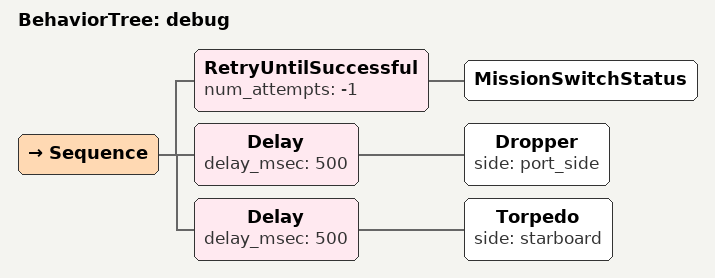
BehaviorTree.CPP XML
<?xml version="1.0" encoding="UTF-8"?>
<root BTCPP_format="4">
  <BehaviorTree ID="debug">
    <Sequence>
      <RetryUntilSuccessful num_attempts="-1">
        <MissionSwitchStatus/>
      </RetryUntilSuccessful>
      <Delay delay_msec="500">
        <Dropper side="port_side"/>
      </Delay>
      <Delay delay_msec="500">
        <Torpedo side="starboard"/>
      </Delay>
    </Sequence>
  </BehaviorTree>

</root>
